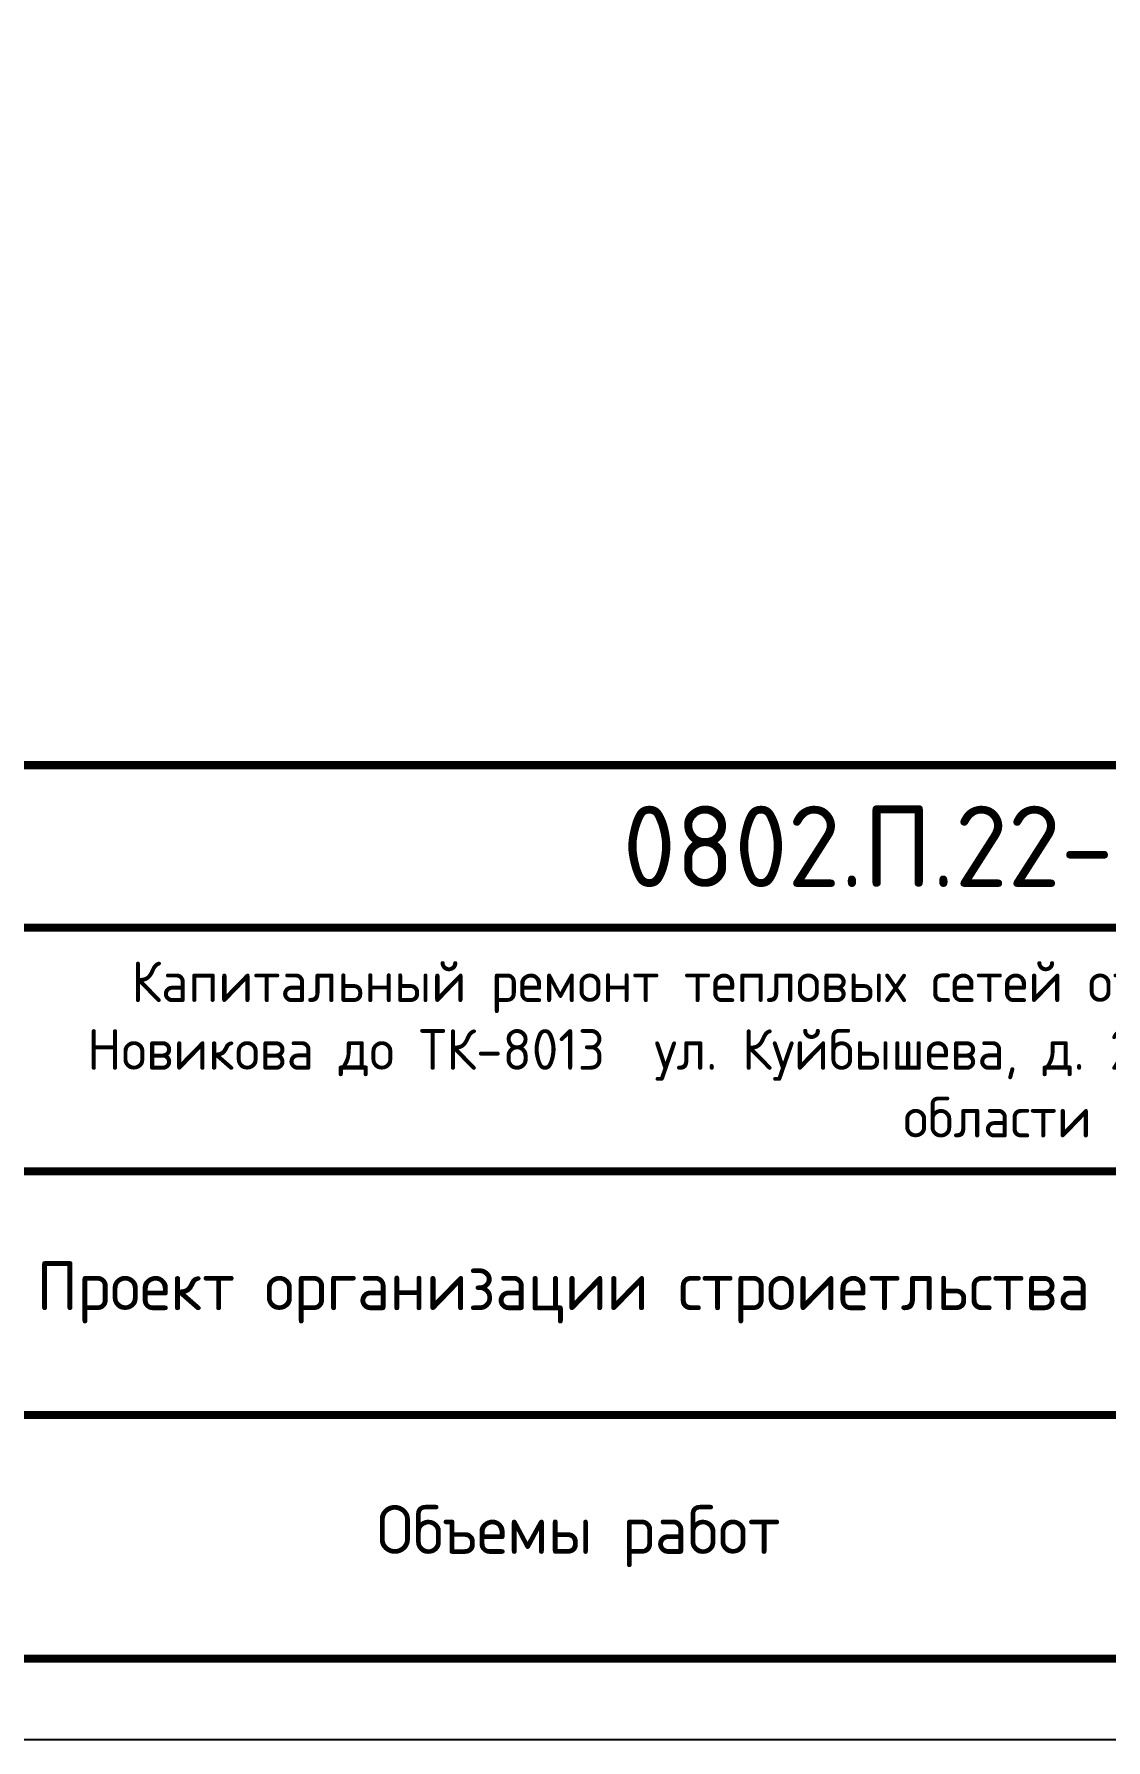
# Model space of a CAD drawing. Header units: millimetres. Extents: x 1981 to 3888, y 1583 to 2809.
# Drawn here: x 2514 to 2580, y 2388.6 to 2493.6 of the extents above; entities that cross this region are included whole.
import ezdxf
from ezdxf.enums import TextEntityAlignment as Align

# ---------------------------------------------------------------- set-up
doc = ezdxf.new("R2010")
doc.units = ezdxf.units.MM
doc.layers.add('Форматы', color=7, linetype='Continuous')
doc.styles.add('GOST', font='GOST.shx', dxfattribs={"oblique": 15})
doc.styles.add('GOST-2.304_Type-B', font='GOST Common.ttf')

# ---------------------------------------------------------------- blocks, each defined once
blk = doc.blocks.new('*U114')
blk.add_lwpolyline([(0, 123), (297, 123), (297, -297), (0, -297)], close=True)
at = {"const_width": 0.5}
blk.add_lwpolyline([(20, 118), (292, 118), (292, -292), (20, -292)], close=True, dxfattribs=at)
for points in [[(107, -292), (107, -237), (292, -237)], [(172, -247), (292, -247)], [(107, -262), (292, -262)], [(172, -277), (292, -277)]]:
    blk.add_lwpolyline(points, dxfattribs=at)
at = {"style": 'GOST-2.304_Type-B'}
blk.add_text('0802.П.22-ПОС.3', height=5, dxfattribs=at).set_placement((232, -242), align=Align.MIDDLE_CENTER)
at = {"insert": (232, -254.5), "char_height": 2.5, "width": 120, "attachment_point": 5, "style": 'GOST'}
blk.add_mtext('{\\fGOST Common|b0|i0|c204|p34;\\Q0;Капитальный ремонт тепловых сетей от т. А возле ТК-8015 по ул. Б. Новикова до ТК-8013  ул. Куйбышева, д. 24 в ГО г. Рыбинск Ярославской области}', dxfattribs=at)
at = {"style": 'GOST-2.304_Type-B'}
blk.add_attdef('РАЗРАБОТАЛ', text='', height=2.5, dxfattribs=at).set_placement((127.5, -264.22), align=Align.MIDDLE_LEFT)
at = {"style": 'GOST-2.304_Type-B', "flags": 8}
for tag, height, p in [('ДАТА', 2.5, (167.07, -264.4)), ('ЛИСТ', 3, (263.39, -271.92)), ('ЛИСТОВ', 3, (280.89, -271.92)), ('ФОРМАТ', 3, (257.97, -294.75))]:
    blk.add_attdef(tag, text='', height=height, dxfattribs=at).set_placement(p, align=Align.MIDDLE_CENTER)
at = {"style": 'GOST-2.304_Type-B'}
blk.add_attdef('ПРОВЕРИЛ', (127.75, -270.73), '', height=2.5, dxfattribs=at)
at = {"style": 'GOST-2.304_Type-B', "flags": 8}
for tag, p in [('ТЕПЛОВЫЕ_СЕТИ_001', (193.44, -271)), ('ИМЯ_ЧЕРТЕЖА_001', (195.09, -285.55))]:
    blk.add_attdef(tag, p, '', height=3, dxfattribs=at)

msp = doc.modelspace()

# ---------------------------------------------------------------- block references
at = {"layer": 'Форматы'}
ref = msp.add_blockref('*U114', (2341.29482, 2685.57461), dxfattribs=at)
ref.add_attrib('ИМЯ_ЧЕРТЕЖА_001', 'Объемы работ', (2535.10618, 2400.02461), dxfattribs={"layer": '0', "height": 3, "style": 'GOST-2.304_Type-B'})
ref.add_attrib('ТЕПЛОВЫЕ_СЕТИ_001', 'Проект организации строиетльства', (2514.19255, 2415.02461), dxfattribs={"layer": '0', "height": 3, "style": 'GOST-2.304_Type-B'})

doc.saveas('drawing.dxf')
